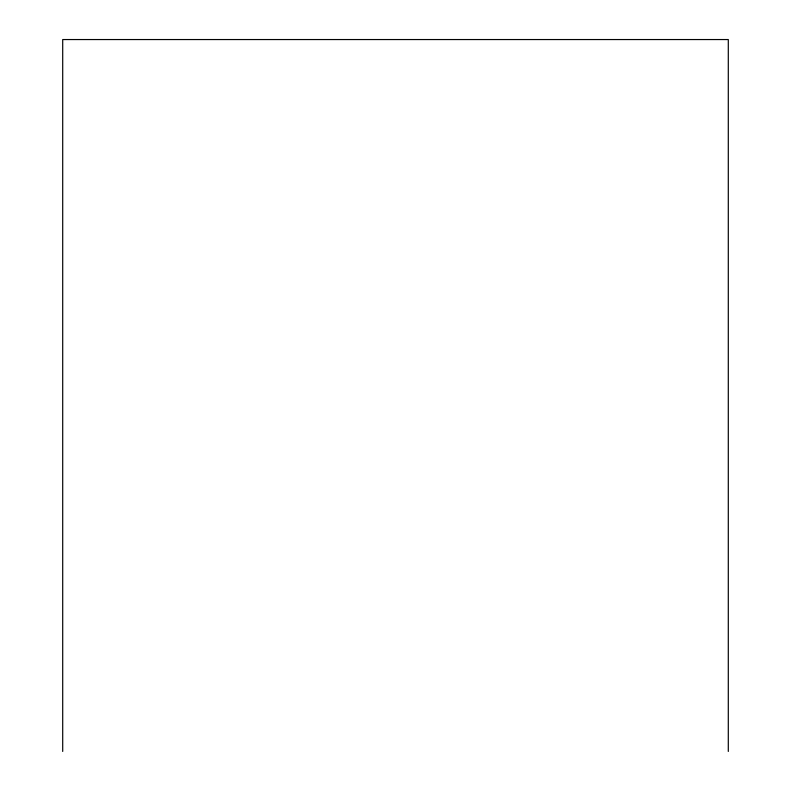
<?xml version="1.0" encoding="UTF-8"?>
<svg xmlns="http://www.w3.org/2000/svg" width="791" height="791" viewBox="0 0 791 791"><rect width="100%" height="100%" fill="white"/><g stroke="black" fill="none" stroke-linecap="round" stroke-linejoin="round"><path stroke-width="1.19" d="M728.293 751.45L728.293 39.55L62.707 39.55L62.707 751.45"/></g></svg>
